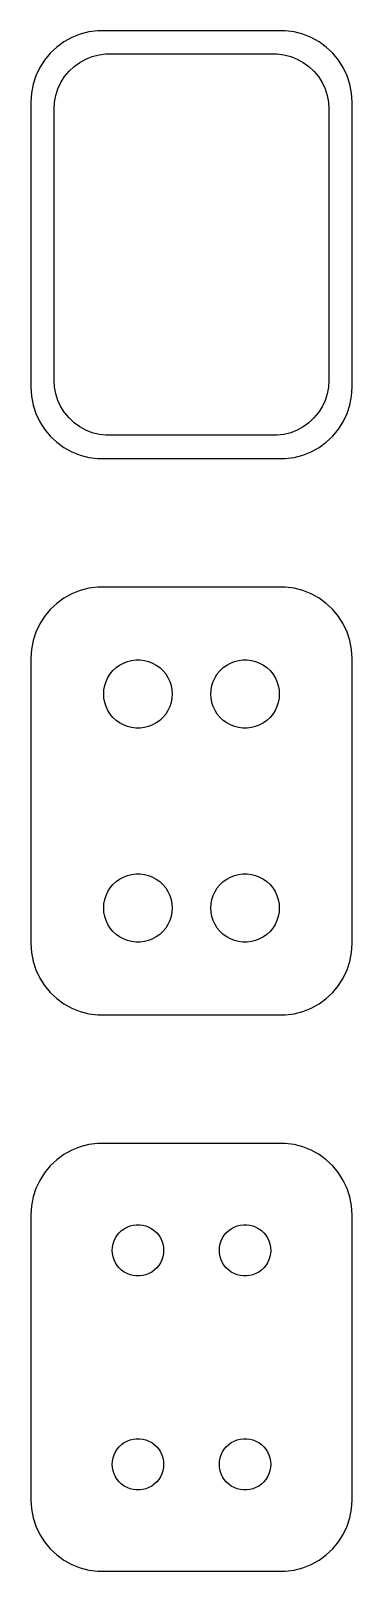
# Model space of a CAD drawing. Header units: metres. Extents: x -11 to 11, y 63 to 171.
import ezdxf

# ---------------------------------------------------------------- set-up
doc = ezdxf.new("R2010")
doc.units = ezdxf.units.M

msp = doc.modelspace()

# ---------------------------------------------------------------- linework, layer by layer
for p, q in [((-7.79507, 170.755), (-8.37889, 170.524)), ((-7.1869, 170.911), (-7.79507, 170.755)), ((-6.56395, 170.99), (-7.1869, 170.911)), ((6.56395, 170.99), (-6.56395, 170.99)), ((7.1869, 170.911), (6.56395, 170.99)), ((7.79507, 170.755), (7.1869, 170.911)), ((8.37889, 170.524), (7.79507, 170.755)), ((-9.43712, 169.853), (-9.89484, 169.423)), ((-8.92912, 170.222), (-9.43712, 169.853)), ((-8.37889, 170.524), (-8.92912, 170.222)), ((8.92912, 170.222), (8.37889, 170.524)), ((9.43712, 169.853), (8.92912, 170.222)), ((9.89484, 169.423), (9.43712, 169.853)), ((-10.2951, 168.939), (-10.6315, 168.409)), ((-9.89484, 169.423), (-10.2951, 168.939)), ((-8.57301, 168.151), (-8.21851, 168.484)), ((-8.21851, 168.484), (-7.82506, 168.77)), ((-7.82506, 168.77), (-7.39888, 169.004)), ((-7.39888, 169.004), (-6.9467, 169.183)), ((-6.9467, 169.183), (-6.47565, 169.304)), ((-6.47565, 169.304), (-5.99316, 169.365)), ((-5.99316, 169.365), (5.99316, 169.365)), ((5.99316, 169.365), (6.47565, 169.304)), ((6.47565, 169.304), (6.9467, 169.183)), ((6.9467, 169.183), (7.39888, 169.004)), ((7.39888, 169.004), (7.82506, 168.77)), ((7.82506, 168.77), (8.21851, 168.484)), ((8.21851, 168.484), (8.57301, 168.151)), ((10.2951, 168.939), (9.89484, 169.423)), ((10.6315, 168.409), (10.2951, 168.939)), ((-10.8989, 167.841), (-11.0929, 167.243)), ((-10.6315, 168.409), (-10.8989, 167.841)), ((-9.1436, 167.366), (-8.88301, 167.776)), ((-8.88301, 167.776), (-8.57301, 168.151)), ((8.57301, 168.151), (8.88301, 167.776)), ((8.88301, 167.776), (9.1436, 167.366)), ((10.8989, 167.841), (10.6315, 168.409)), ((11.0929, 167.243), (10.8989, 167.841)), ((-11.2106, 166.627), (-11.25, 166)), ((-11.0929, 167.243), (-11.2106, 166.627)), ((-9.59209, 165.985), (-9.50096, 166.463)), ((-9.50096, 166.463), (-9.35068, 166.926)), ((-9.35068, 166.926), (-9.1436, 167.366)), ((9.1436, 167.366), (9.35068, 166.926)), ((9.35068, 166.926), (9.50096, 166.463)), ((9.50096, 166.463), (9.59209, 165.985)), ((11.2106, 166.627), (11.0929, 167.243)), ((11.25, 166), (11.2106, 166.627)), ((-11.25, 166), (-11.25, 146)), ((-9.62262, 165.5), (-9.59209, 165.985)), ((-9.62262, 146.5), (-9.62262, 165.5)), ((9.59209, 165.985), (9.62262, 165.5)), ((9.62262, 165.5), (9.62262, 146.5)), ((11.25, 146), (11.25, 166)), ((-11.25, 146), (-11.2106, 145.373)), ((-9.59209, 146.015), (-9.62262, 146.5)), ((-9.50096, 145.537), (-9.59209, 146.015)), ((9.59209, 146.015), (9.50096, 145.537)), ((9.62262, 146.5), (9.59209, 146.015)), ((11.2106, 145.373), (11.25, 146)), ((-11.2106, 145.373), (-11.0929, 144.757)), ((-11.0929, 144.757), (-10.8989, 144.159)), ((-9.35068, 145.074), (-9.50096, 145.537)), ((-9.1436, 144.634), (-9.35068, 145.074)), ((9.35068, 145.074), (9.1436, 144.634)), ((9.50096, 145.537), (9.35068, 145.074)), ((10.8989, 144.159), (11.0929, 144.757)), ((11.0929, 144.757), (11.2106, 145.373)), ((-10.8989, 144.159), (-10.6315, 143.591)), ((-8.88301, 144.224), (-9.1436, 144.634)), ((-8.57301, 143.849), (-8.88301, 144.224)), ((-8.21851, 143.516), (-8.57301, 143.849)), ((8.57301, 143.849), (8.21851, 143.516)), ((8.88301, 144.224), (8.57301, 143.849)), ((9.1436, 144.634), (8.88301, 144.224)), ((10.6315, 143.591), (10.8989, 144.159)), ((-10.6315, 143.591), (-10.2951, 143.061)), ((-10.2951, 143.061), (-9.89484, 142.577)), ((-9.89484, 142.577), (-9.43712, 142.147)), ((-7.82506, 143.23), (-8.21851, 143.516)), ((-7.39888, 142.996), (-7.82506, 143.23)), ((-6.9467, 142.817), (-7.39888, 142.996)), ((-6.47565, 142.696), (-6.9467, 142.817)), ((-5.99316, 142.635), (-6.47565, 142.696)), ((5.99316, 142.635), (-5.99316, 142.635)), ((6.47565, 142.696), (5.99316, 142.635)), ((6.9467, 142.817), (6.47565, 142.696)), ((7.39888, 142.996), (6.9467, 142.817)), ((7.82506, 143.23), (7.39888, 142.996)), ((8.21851, 143.516), (7.82506, 143.23)), ((9.43712, 142.147), (9.89484, 142.577)), ((9.89484, 142.577), (10.2951, 143.061)), ((10.2951, 143.061), (10.6315, 143.591)), ((-9.43712, 142.147), (-8.92912, 141.778)), ((-8.92912, 141.778), (-8.37889, 141.476)), ((-8.37889, 141.476), (-7.79507, 141.245)), ((7.79507, 141.245), (8.37889, 141.476)), ((8.37889, 141.476), (8.92912, 141.778)), ((8.92912, 141.778), (9.43712, 142.147)), ((-7.79507, 141.245), (-7.1869, 141.089)), ((-7.1869, 141.089), (-6.56395, 141.01)), ((-6.56395, 141.01), (6.56395, 141.01)), ((6.56395, 141.01), (7.1869, 141.089)), ((7.1869, 141.089), (7.79507, 141.245)), ((-7.79507, 131.755), (-8.37889, 131.524)), ((-7.1869, 131.911), (-7.79507, 131.755)), ((-6.56395, 131.99), (-7.1869, 131.911)), ((6.56395, 131.99), (-6.56395, 131.99)), ((7.1869, 131.911), (6.56395, 131.99)), ((7.79507, 131.755), (7.1869, 131.911)), ((8.37889, 131.524), (7.79507, 131.755)), ((-9.43712, 130.853), (-9.89484, 130.423)), ((-8.92912, 131.222), (-9.43712, 130.853)), ((-8.37889, 131.524), (-8.92912, 131.222)), ((8.92912, 131.222), (8.37889, 131.524)), ((9.43712, 130.853), (8.92912, 131.222)), ((9.89484, 130.423), (9.43712, 130.853)), ((-10.2951, 129.939), (-10.6315, 129.409)), ((-9.89484, 130.423), (-10.2951, 129.939)), ((10.2951, 129.939), (9.89484, 130.423)), ((10.6315, 129.409), (10.2951, 129.939)), ((-10.8989, 128.841), (-11.0929, 128.243)), ((-10.6315, 129.409), (-10.8989, 128.841)), ((10.8989, 128.841), (10.6315, 129.409)), ((11.0929, 128.243), (10.8989, 128.841)), ((-11.2106, 127.627), (-11.25, 127)), ((-11.0929, 128.243), (-11.2106, 127.627)), ((11.2106, 127.627), (11.0929, 128.243)), ((11.25, 127), (11.2106, 127.627)), ((-11.25, 127), (-11.25, 107)), ((-5.49951, 126.143), (-5.27982, 126.349)), ((-5.27982, 126.349), (-5.03598, 126.526)), ((-5.03598, 126.526), (-4.77187, 126.672)), ((-4.77187, 126.672), (-4.49164, 126.783)), ((-4.49164, 126.783), (-4.19971, 126.857)), ((-4.19971, 126.857), (-3.9007, 126.895)), ((-3.9007, 126.895), (-3.59929, 126.895)), ((-3.59929, 126.895), (-3.30028, 126.857)), ((-3.30028, 126.857), (-3.00835, 126.783)), ((-3.00835, 126.783), (-2.72812, 126.672)), ((-2.72812, 126.672), (-2.464, 126.526)), ((-2.464, 126.526), (-2.22017, 126.349)), ((-2.22017, 126.349), (-2.00047, 126.143)), ((2.00047, 126.143), (2.22017, 126.349)), ((2.22017, 126.349), (2.464, 126.526)), ((2.464, 126.526), (2.72812, 126.672)), ((2.72812, 126.672), (3.00835, 126.783)), ((3.00835, 126.783), (3.30028, 126.857)), ((3.30028, 126.857), (3.59929, 126.895)), ((3.59929, 126.895), (3.9007, 126.895)), ((3.9007, 126.895), (4.19971, 126.857)), ((4.19971, 126.857), (4.49164, 126.783)), ((4.49164, 126.783), (4.77187, 126.672)), ((4.77187, 126.672), (5.03598, 126.526)), ((5.03598, 126.526), (5.27982, 126.349)), ((5.27982, 126.349), (5.49951, 126.143)), ((11.25, 107), (11.25, 127)), ((-6.07458, 125.097), (-5.98146, 125.383)), ((-5.98146, 125.383), (-5.85313, 125.656)), ((-5.85313, 125.656), (-5.69164, 125.911)), ((-5.69164, 125.911), (-5.49951, 126.143)), ((-2.00047, 126.143), (-1.80835, 125.911)), ((-1.80835, 125.911), (-1.64685, 125.656)), ((-1.64685, 125.656), (-1.51852, 125.383)), ((-1.51852, 125.383), (-1.4254, 125.097)), ((1.4254, 125.097), (1.51852, 125.383)), ((1.51852, 125.383), (1.64685, 125.656)), ((1.64685, 125.656), (1.80835, 125.911)), ((1.80835, 125.911), (2.00047, 126.143)), ((5.49951, 126.143), (5.69164, 125.911)), ((5.69164, 125.911), (5.85313, 125.656)), ((5.85313, 125.656), (5.98146, 125.383)), ((5.98146, 125.383), (6.07458, 125.097)), ((-6.14999, 124.5), (-6.13107, 124.801)), ((-6.13107, 124.199), (-6.14999, 124.5)), ((-6.13107, 124.801), (-6.07458, 125.097)), ((-6.07458, 123.903), (-6.13107, 124.199)), ((-1.4254, 125.097), (-1.36891, 124.801)), ((-1.36891, 124.199), (-1.4254, 123.903)), ((-1.36891, 124.801), (-1.34999, 124.5)), ((-1.34999, 124.5), (-1.36891, 124.199)), ((1.34999, 124.5), (1.36891, 124.801)), ((1.36891, 124.199), (1.34999, 124.5)), ((1.36891, 124.801), (1.4254, 125.097)), ((1.4254, 123.903), (1.36891, 124.199)), ((6.07458, 125.097), (6.13107, 124.801)), ((6.13107, 124.199), (6.07458, 123.903)), ((6.13107, 124.801), (6.14999, 124.5)), ((6.14999, 124.5), (6.13107, 124.199)), ((-5.98146, 123.617), (-6.07458, 123.903)), ((-5.85313, 123.344), (-5.98146, 123.617)), ((-5.69164, 123.089), (-5.85313, 123.344)), ((-1.64685, 123.344), (-1.80835, 123.089)), ((-1.51852, 123.617), (-1.64685, 123.344)), ((-1.4254, 123.903), (-1.51852, 123.617)), ((1.51852, 123.617), (1.4254, 123.903)), ((1.64685, 123.344), (1.51852, 123.617)), ((1.80835, 123.089), (1.64685, 123.344)), ((5.85313, 123.344), (5.69164, 123.089)), ((5.98146, 123.617), (5.85313, 123.344)), ((6.07458, 123.903), (5.98146, 123.617)), ((-5.49951, 122.857), (-5.69164, 123.089)), ((-5.27982, 122.651), (-5.49951, 122.857)), ((-5.03598, 122.474), (-5.27982, 122.651)), ((-4.77187, 122.328), (-5.03598, 122.474)), ((-4.49164, 122.217), (-4.77187, 122.328)), ((-4.19971, 122.143), (-4.49164, 122.217)), ((-3.9007, 122.105), (-4.19971, 122.143)), ((-3.59929, 122.105), (-3.9007, 122.105)), ((-3.30028, 122.143), (-3.59929, 122.105)), ((-3.00835, 122.217), (-3.30028, 122.143)), ((-2.72812, 122.328), (-3.00835, 122.217)), ((-2.464, 122.474), (-2.72812, 122.328)), ((-2.22017, 122.651), (-2.464, 122.474)), ((-2.00047, 122.857), (-2.22017, 122.651)), ((-1.80835, 123.089), (-2.00047, 122.857)), ((2.00047, 122.857), (1.80835, 123.089)), ((2.22017, 122.651), (2.00047, 122.857)), ((2.464, 122.474), (2.22017, 122.651)), ((2.72812, 122.328), (2.464, 122.474)), ((3.00835, 122.217), (2.72812, 122.328)), ((3.30028, 122.143), (3.00835, 122.217)), ((3.59929, 122.105), (3.30028, 122.143)), ((3.9007, 122.105), (3.59929, 122.105)), ((4.19971, 122.143), (3.9007, 122.105)), ((4.49164, 122.217), (4.19971, 122.143)), ((4.77187, 122.328), (4.49164, 122.217)), ((5.03598, 122.474), (4.77187, 122.328)), ((5.27982, 122.651), (5.03598, 122.474)), ((5.49951, 122.857), (5.27982, 122.651)), ((5.69164, 123.089), (5.49951, 122.857)), ((-5.49951, 111.143), (-5.27982, 111.349)), ((-5.27982, 111.349), (-5.03598, 111.526)), ((-5.03598, 111.526), (-4.77187, 111.672)), ((-4.77187, 111.672), (-4.49164, 111.783)), ((-4.49164, 111.783), (-4.19971, 111.857)), ((-4.19971, 111.857), (-3.9007, 111.895)), ((-3.9007, 111.895), (-3.59929, 111.895)), ((-3.59929, 111.895), (-3.30028, 111.857)), ((-3.30028, 111.857), (-3.00835, 111.783)), ((-3.00835, 111.783), (-2.72812, 111.672)), ((-2.72812, 111.672), (-2.464, 111.526)), ((-2.464, 111.526), (-2.22017, 111.349)), ((-2.22017, 111.349), (-2.00047, 111.143)), ((2.00047, 111.143), (2.22017, 111.349)), ((2.22017, 111.349), (2.464, 111.526)), ((2.464, 111.526), (2.72812, 111.672)), ((2.72812, 111.672), (3.00835, 111.783)), ((3.00835, 111.783), (3.30028, 111.857)), ((3.30028, 111.857), (3.59929, 111.895)), ((3.59929, 111.895), (3.9007, 111.895)), ((3.9007, 111.895), (4.19971, 111.857)), ((4.19971, 111.857), (4.49164, 111.783)), ((4.49164, 111.783), (4.77187, 111.672)), ((4.77187, 111.672), (5.03598, 111.526)), ((5.03598, 111.526), (5.27982, 111.349)), ((5.27982, 111.349), (5.49951, 111.143)), ((-6.07458, 110.097), (-5.98146, 110.383)), ((-5.98146, 110.383), (-5.85313, 110.656)), ((-5.85313, 110.656), (-5.69164, 110.911)), ((-5.69164, 110.911), (-5.49951, 111.143)), ((-2.00047, 111.143), (-1.80835, 110.911)), ((-1.80835, 110.911), (-1.64685, 110.656)), ((-1.64685, 110.656), (-1.51852, 110.383)), ((-1.51852, 110.383), (-1.4254, 110.097)), ((1.4254, 110.097), (1.51852, 110.383)), ((1.51852, 110.383), (1.64685, 110.656)), ((1.64685, 110.656), (1.80835, 110.911)), ((1.80835, 110.911), (2.00047, 111.143)), ((5.49951, 111.143), (5.69164, 110.911)), ((5.69164, 110.911), (5.85313, 110.656)), ((5.85313, 110.656), (5.98146, 110.383)), ((5.98146, 110.383), (6.07458, 110.097)), ((-6.14999, 109.5), (-6.13107, 109.801)), ((-6.13107, 109.199), (-6.14999, 109.5)), ((-6.13107, 109.801), (-6.07458, 110.097)), ((-6.07458, 108.903), (-6.13107, 109.199)), ((-1.4254, 110.097), (-1.36891, 109.801)), ((-1.36891, 109.199), (-1.4254, 108.903)), ((-1.36891, 109.801), (-1.34999, 109.5)), ((-1.34999, 109.5), (-1.36891, 109.199)), ((1.34999, 109.5), (1.36891, 109.801)), ((1.36891, 109.199), (1.34999, 109.5)), ((1.36891, 109.801), (1.4254, 110.097)), ((1.4254, 108.903), (1.36891, 109.199)), ((6.07458, 110.097), (6.13107, 109.801)), ((6.13107, 109.199), (6.07458, 108.903)), ((6.13107, 109.801), (6.14999, 109.5)), ((6.14999, 109.5), (6.13107, 109.199)), ((-5.98146, 108.617), (-6.07458, 108.903)), ((-5.85313, 108.344), (-5.98146, 108.617)), ((-5.69164, 108.089), (-5.85313, 108.344)), ((-5.49951, 107.857), (-5.69164, 108.089)), ((-1.80835, 108.089), (-2.00047, 107.857)), ((-1.64685, 108.344), (-1.80835, 108.089)), ((-1.51852, 108.617), (-1.64685, 108.344)), ((-1.4254, 108.903), (-1.51852, 108.617)), ((1.51852, 108.617), (1.4254, 108.903)), ((1.64685, 108.344), (1.51852, 108.617)), ((1.80835, 108.089), (1.64685, 108.344)), ((2.00047, 107.857), (1.80835, 108.089)), ((5.69164, 108.089), (5.49951, 107.857)), ((5.85313, 108.344), (5.69164, 108.089)), ((5.98146, 108.617), (5.85313, 108.344)), ((6.07458, 108.903), (5.98146, 108.617)), ((-11.25, 107), (-11.2106, 106.373)), ((-5.27982, 107.651), (-5.49951, 107.857)), ((-5.03598, 107.474), (-5.27982, 107.651)), ((-4.77187, 107.328), (-5.03598, 107.474)), ((-4.49164, 107.217), (-4.77187, 107.328)), ((-4.19971, 107.143), (-4.49164, 107.217)), ((-3.9007, 107.105), (-4.19971, 107.143)), ((-3.59929, 107.105), (-3.9007, 107.105)), ((-3.30028, 107.143), (-3.59929, 107.105)), ((-3.00835, 107.217), (-3.30028, 107.143)), ((-2.72812, 107.328), (-3.00835, 107.217)), ((-2.464, 107.474), (-2.72812, 107.328)), ((-2.22017, 107.651), (-2.464, 107.474)), ((-2.00047, 107.857), (-2.22017, 107.651)), ((2.22017, 107.651), (2.00047, 107.857)), ((2.464, 107.474), (2.22017, 107.651)), ((2.72812, 107.328), (2.464, 107.474)), ((3.00835, 107.217), (2.72812, 107.328)), ((3.30028, 107.143), (3.00835, 107.217)), ((3.59929, 107.105), (3.30028, 107.143)), ((3.9007, 107.105), (3.59929, 107.105)), ((4.19971, 107.143), (3.9007, 107.105)), ((4.49164, 107.217), (4.19971, 107.143)), ((4.77187, 107.328), (4.49164, 107.217)), ((5.03598, 107.474), (4.77187, 107.328)), ((5.27982, 107.651), (5.03598, 107.474)), ((5.49951, 107.857), (5.27982, 107.651)), ((11.2106, 106.373), (11.25, 107)), ((-11.2106, 106.373), (-11.0929, 105.757)), ((11.0929, 105.757), (11.2106, 106.373)), ((-11.0929, 105.757), (-10.8989, 105.159)), ((-10.8989, 105.159), (-10.6315, 104.591)), ((10.6315, 104.591), (10.8989, 105.159)), ((10.8989, 105.159), (11.0929, 105.757)), ((-10.6315, 104.591), (-10.2951, 104.061)), ((-10.2951, 104.061), (-9.89484, 103.577)), ((9.89484, 103.577), (10.2951, 104.061)), ((10.2951, 104.061), (10.6315, 104.591)), ((-9.89484, 103.577), (-9.43712, 103.147)), ((-9.43712, 103.147), (-8.92912, 102.778)), ((-8.92912, 102.778), (-8.37889, 102.476)), ((8.37889, 102.476), (8.92912, 102.778)), ((8.92912, 102.778), (9.43712, 103.147)), ((9.43712, 103.147), (9.89484, 103.577)), ((-8.37889, 102.476), (-7.79507, 102.245)), ((-7.79507, 102.245), (-7.1869, 102.089)), ((-7.1869, 102.089), (-6.56395, 102.01)), ((-6.56395, 102.01), (6.56395, 102.01)), ((6.56395, 102.01), (7.1869, 102.089)), ((7.1869, 102.089), (7.79507, 102.245)), ((7.79507, 102.245), (8.37889, 102.476)), ((-7.1869, 92.9114), (-7.79507, 92.7553)), ((-6.56395, 92.9901), (-7.1869, 92.9114)), ((6.56395, 92.9901), (-6.56395, 92.9901)), ((7.1869, 92.9114), (6.56395, 92.9901)), ((7.79507, 92.7553), (7.1869, 92.9114)), ((-9.43712, 91.8526), (-9.89484, 91.4227)), ((-8.92912, 92.2216), (-9.43712, 91.8526)), ((-8.37889, 92.5241), (-8.92912, 92.2216)), ((-7.79507, 92.7553), (-8.37889, 92.5241)), ((8.37889, 92.5241), (7.79507, 92.7553)), ((8.92912, 92.2216), (8.37889, 92.5241)), ((9.43712, 91.8526), (8.92912, 92.2216)), ((9.89484, 91.4227), (9.43712, 91.8526)), ((-10.2951, 90.9389), (-10.6315, 90.4088)), ((-9.89484, 91.4227), (-10.2951, 90.9389)), ((10.2951, 90.9389), (9.89484, 91.4227)), ((10.6315, 90.4088), (10.2951, 90.9389)), ((-10.8989, 89.8406), (-11.0929, 89.2434)), ((-10.6315, 90.4088), (-10.8989, 89.8406)), ((10.8989, 89.8406), (10.6315, 90.4088)), ((11.0929, 89.2434), (10.8989, 89.8406)), ((-11.2106, 88.6267), (-11.25, 88)), ((-11.0929, 89.2434), (-11.2106, 88.6267)), ((11.2106, 88.6267), (11.0929, 89.2434)), ((11.25, 88), (11.2106, 88.6267)), ((-11.25, 88), (-11.25, 68)), ((11.25, 68), (11.25, 88)), ((-5.32735, 86.3671), (-5.20622, 86.558)), ((-5.20622, 86.558), (-5.06213, 86.7322)), ((-5.06213, 86.7322), (-4.89735, 86.8869)), ((-4.89735, 86.8869), (-4.71448, 87.0198)), ((-4.71448, 87.0198), (-4.51639, 87.1287)), ((-4.51639, 87.1287), (-4.30623, 87.2119)), ((-4.30623, 87.2119), (-4.08728, 87.2681)), ((-4.08728, 87.2681), (-3.86302, 87.2964)), ((-3.86302, 87.2964), (-3.63696, 87.2964)), ((-3.63696, 87.2964), (-3.4127, 87.2681)), ((-3.4127, 87.2681), (-3.19376, 87.2119)), ((-3.19376, 87.2119), (-2.9836, 87.1287)), ((-2.9836, 87.1287), (-2.78551, 87.0198)), ((-2.78551, 87.0198), (-2.60263, 86.8869)), ((-2.60263, 86.8869), (-2.43785, 86.7322)), ((-2.43785, 86.7322), (-2.29376, 86.558)), ((-2.29376, 86.558), (-2.17264, 86.3671)), ((2.17264, 86.3671), (2.29376, 86.558)), ((2.29376, 86.558), (2.43785, 86.7322)), ((2.43785, 86.7322), (2.60263, 86.8869)), ((2.60263, 86.8869), (2.78551, 87.0198)), ((2.78551, 87.0198), (2.9836, 87.1287)), ((2.9836, 87.1287), (3.19376, 87.2119)), ((3.19376, 87.2119), (3.4127, 87.2681)), ((3.4127, 87.2681), (3.63696, 87.2964)), ((3.63696, 87.2964), (3.86302, 87.2964)), ((3.86302, 87.2964), (4.08728, 87.2681)), ((4.08728, 87.2681), (4.30623, 87.2119)), ((4.30623, 87.2119), (4.51639, 87.1287)), ((4.51639, 87.1287), (4.71448, 87.0198)), ((4.71448, 87.0198), (4.89735, 86.8869)), ((4.89735, 86.8869), (5.06213, 86.7322)), ((5.06213, 86.7322), (5.20622, 86.558)), ((5.20622, 86.558), (5.32735, 86.3671)), ((-5.54999, 85.5), (-5.5358, 85.7256)), ((-5.5358, 85.2744), (-5.54999, 85.5)), ((-5.5358, 85.7256), (-5.49344, 85.9476)), ((-5.49344, 85.9476), (-5.42358, 86.1626)), ((-5.42358, 86.1626), (-5.32735, 86.3671)), ((-2.17264, 86.3671), (-2.0764, 86.1626)), ((-2.0764, 86.1626), (-2.00655, 85.9476)), ((-2.00655, 85.9476), (-1.96419, 85.7256)), ((-1.96419, 85.7256), (-1.95, 85.5)), ((-1.95, 85.5), (-1.96419, 85.2744)), ((1.95, 85.5), (1.96419, 85.7256)), ((1.96419, 85.2744), (1.95, 85.5)), ((1.96419, 85.7256), (2.00655, 85.9476)), ((2.00655, 85.9476), (2.0764, 86.1626)), ((2.0764, 86.1626), (2.17264, 86.3671)), ((5.32735, 86.3671), (5.42358, 86.1626)), ((5.42358, 86.1626), (5.49344, 85.9476)), ((5.49344, 85.9476), (5.5358, 85.7256)), ((5.5358, 85.7256), (5.54999, 85.5)), ((5.54999, 85.5), (5.5358, 85.2744)), ((-5.49344, 85.0524), (-5.5358, 85.2744)), ((-5.42358, 84.8374), (-5.49344, 85.0524)), ((-5.32735, 84.6328), (-5.42358, 84.8374)), ((-5.20622, 84.442), (-5.32735, 84.6328)), ((-5.06213, 84.2678), (-5.20622, 84.442)), ((-4.89735, 84.1131), (-5.06213, 84.2678)), ((-2.43785, 84.2678), (-2.60263, 84.1131)), ((-2.29376, 84.442), (-2.43785, 84.2678)), ((-2.17264, 84.6328), (-2.29376, 84.442)), ((-2.0764, 84.8374), (-2.17264, 84.6328)), ((-2.00655, 85.0524), (-2.0764, 84.8374)), ((-1.96419, 85.2744), (-2.00655, 85.0524)), ((2.00655, 85.0524), (1.96419, 85.2744)), ((2.0764, 84.8374), (2.00655, 85.0524)), ((2.17264, 84.6328), (2.0764, 84.8374)), ((2.29376, 84.442), (2.17264, 84.6328)), ((2.43785, 84.2678), (2.29376, 84.442)), ((2.60263, 84.1131), (2.43785, 84.2678)), ((5.06213, 84.2678), (4.89735, 84.1131)), ((5.20622, 84.442), (5.06213, 84.2678)), ((5.32735, 84.6328), (5.20622, 84.442)), ((5.42358, 84.8374), (5.32735, 84.6328)), ((5.49344, 85.0524), (5.42358, 84.8374)), ((5.5358, 85.2744), (5.49344, 85.0524)), ((-4.71448, 83.9802), (-4.89735, 84.1131)), ((-4.51639, 83.8713), (-4.71448, 83.9802)), ((-4.30623, 83.7881), (-4.51639, 83.8713)), ((-4.08728, 83.7319), (-4.30623, 83.7881)), ((-3.86302, 83.7036), (-4.08728, 83.7319)), ((-3.63696, 83.7036), (-3.86302, 83.7036)), ((-3.4127, 83.7319), (-3.63696, 83.7036)), ((-3.19376, 83.7881), (-3.4127, 83.7319)), ((-2.9836, 83.8713), (-3.19376, 83.7881)), ((-2.78551, 83.9802), (-2.9836, 83.8713)), ((-2.60263, 84.1131), (-2.78551, 83.9802)), ((2.78551, 83.9802), (2.60263, 84.1131)), ((2.9836, 83.8713), (2.78551, 83.9802)), ((3.19376, 83.7881), (2.9836, 83.8713)), ((3.4127, 83.7319), (3.19376, 83.7881)), ((3.63696, 83.7036), (3.4127, 83.7319)), ((3.86302, 83.7036), (3.63696, 83.7036)), ((4.08728, 83.7319), (3.86302, 83.7036)), ((4.30623, 83.7881), (4.08728, 83.7319)), ((4.51639, 83.8713), (4.30623, 83.7881)), ((4.71448, 83.9802), (4.51639, 83.8713)), ((4.89735, 84.1131), (4.71448, 83.9802)), ((-5.42358, 71.1626), (-5.32735, 71.3672)), ((-5.32735, 71.3672), (-5.20622, 71.558)), ((-5.20622, 71.558), (-5.06213, 71.7322)), ((-5.06213, 71.7322), (-4.89735, 71.8869)), ((-4.89735, 71.8869), (-4.71448, 72.0198)), ((-4.71448, 72.0198), (-4.51639, 72.1287)), ((-4.51639, 72.1287), (-4.30623, 72.2119)), ((-4.30623, 72.2119), (-4.08728, 72.2681)), ((-4.08728, 72.2681), (-3.86302, 72.2964)), ((-3.86302, 72.2964), (-3.63696, 72.2964)), ((-3.63696, 72.2964), (-3.4127, 72.2681)), ((-3.4127, 72.2681), (-3.19376, 72.2119)), ((-3.19376, 72.2119), (-2.9836, 72.1287)), ((-2.9836, 72.1287), (-2.78551, 72.0198)), ((-2.78551, 72.0198), (-2.60263, 71.8869)), ((-2.60263, 71.8869), (-2.43785, 71.7322)), ((-2.43785, 71.7322), (-2.29376, 71.558)), ((-2.29376, 71.558), (-2.17264, 71.3672)), ((-2.17264, 71.3672), (-2.0764, 71.1626)), ((2.0764, 71.1626), (2.17264, 71.3672)), ((2.17264, 71.3672), (2.29376, 71.558)), ((2.29376, 71.558), (2.43785, 71.7322)), ((2.43785, 71.7322), (2.60263, 71.8869)), ((2.60263, 71.8869), (2.78551, 72.0198)), ((2.78551, 72.0198), (2.9836, 72.1287)), ((2.9836, 72.1287), (3.19376, 72.2119)), ((3.19376, 72.2119), (3.4127, 72.2681)), ((3.4127, 72.2681), (3.63696, 72.2964)), ((3.63696, 72.2964), (3.86302, 72.2964)), ((3.86302, 72.2964), (4.08728, 72.2681)), ((4.08728, 72.2681), (4.30623, 72.2119)), ((4.30623, 72.2119), (4.51639, 72.1287)), ((4.51639, 72.1287), (4.71448, 72.0198)), ((4.71448, 72.0198), (4.89735, 71.8869)), ((4.89735, 71.8869), (5.06213, 71.7322)), ((5.06213, 71.7322), (5.20622, 71.558)), ((5.20622, 71.558), (5.32735, 71.3672)), ((5.32735, 71.3672), (5.42358, 71.1626)), ((-5.54999, 70.5), (-5.5358, 70.7256)), ((-5.5358, 70.2744), (-5.54999, 70.5)), ((-5.5358, 70.7256), (-5.49344, 70.9476)), ((-5.49344, 70.0524), (-5.5358, 70.2744)), ((-5.49344, 70.9476), (-5.42358, 71.1626)), ((-2.0764, 71.1626), (-2.00655, 70.9476)), ((-2.00655, 70.9476), (-1.96419, 70.7256)), ((-1.96419, 70.2744), (-2.00655, 70.0524)), ((-1.96419, 70.7256), (-1.95, 70.5)), ((-1.95, 70.5), (-1.96419, 70.2744)), ((1.95, 70.5), (1.96419, 70.7256)), ((1.96419, 70.2744), (1.95, 70.5)), ((1.96419, 70.7256), (2.00655, 70.9476)), ((2.00655, 70.0524), (1.96419, 70.2744)), ((2.00655, 70.9476), (2.0764, 71.1626)), ((5.42358, 71.1626), (5.49344, 70.9476)), ((5.49344, 70.9476), (5.5358, 70.7256)), ((5.5358, 70.2744), (5.49344, 70.0524)), ((5.5358, 70.7256), (5.54999, 70.5)), ((5.54999, 70.5), (5.5358, 70.2744)), ((-5.42358, 69.8374), (-5.49344, 70.0524)), ((-5.32735, 69.6329), (-5.42358, 69.8374)), ((-5.20622, 69.442), (-5.32735, 69.6329)), ((-5.06213, 69.2678), (-5.20622, 69.442)), ((-4.89735, 69.1131), (-5.06213, 69.2678)), ((-4.71448, 68.9802), (-4.89735, 69.1131)), ((-2.60263, 69.1131), (-2.78551, 68.9802)), ((-2.43785, 69.2678), (-2.60263, 69.1131)), ((-2.29376, 69.442), (-2.43785, 69.2678)), ((-2.17264, 69.6329), (-2.29376, 69.442)), ((-2.0764, 69.8374), (-2.17264, 69.6329)), ((-2.00655, 70.0524), (-2.0764, 69.8374)), ((2.0764, 69.8374), (2.00655, 70.0524)), ((2.17264, 69.6329), (2.0764, 69.8374)), ((2.29376, 69.442), (2.17264, 69.6329)), ((2.43785, 69.2678), (2.29376, 69.442)), ((2.60263, 69.1131), (2.43785, 69.2678)), ((2.78551, 68.9802), (2.60263, 69.1131)), ((4.89735, 69.1131), (4.71448, 68.9802)), ((5.06213, 69.2678), (4.89735, 69.1131)), ((5.20622, 69.442), (5.06213, 69.2678)), ((5.32735, 69.6329), (5.20622, 69.442)), ((5.42358, 69.8374), (5.32735, 69.6329)), ((5.49344, 70.0524), (5.42358, 69.8374)), ((-4.51639, 68.8713), (-4.71448, 68.9802)), ((-4.30623, 68.7881), (-4.51639, 68.8713)), ((-4.08728, 68.7319), (-4.30623, 68.7881)), ((-3.86302, 68.7036), (-4.08728, 68.7319)), ((-3.63696, 68.7036), (-3.86302, 68.7036)), ((-3.4127, 68.7319), (-3.63696, 68.7036)), ((-3.19376, 68.7881), (-3.4127, 68.7319)), ((-2.9836, 68.8713), (-3.19376, 68.7881)), ((-2.78551, 68.9802), (-2.9836, 68.8713)), ((2.9836, 68.8713), (2.78551, 68.9802)), ((3.19376, 68.7881), (2.9836, 68.8713)), ((3.4127, 68.7319), (3.19376, 68.7881)), ((3.63696, 68.7036), (3.4127, 68.7319)), ((3.86302, 68.7036), (3.63696, 68.7036)), ((4.08728, 68.7319), (3.86302, 68.7036)), ((4.30623, 68.7881), (4.08728, 68.7319)), ((4.51639, 68.8713), (4.30623, 68.7881)), ((4.71448, 68.9802), (4.51639, 68.8713)), ((-11.25, 68), (-11.2106, 67.3733)), ((-11.2106, 67.3733), (-11.0929, 66.7566)), ((11.0929, 66.7566), (11.2106, 67.3733)), ((11.2106, 67.3733), (11.25, 68)), ((-11.0929, 66.7566), (-10.8989, 66.1594)), ((-10.8989, 66.1594), (-10.6315, 65.5912)), ((10.6315, 65.5912), (10.8989, 66.1594)), ((10.8989, 66.1594), (11.0929, 66.7566)), ((-10.6315, 65.5912), (-10.2951, 65.0611)), ((-10.2951, 65.0611), (-9.89484, 64.5773)), ((9.89484, 64.5773), (10.2951, 65.0611)), ((10.2951, 65.0611), (10.6315, 65.5912)), ((-9.89484, 64.5773), (-9.43712, 64.1474)), ((-9.43712, 64.1474), (-8.92912, 63.7784)), ((-8.92912, 63.7784), (-8.37889, 63.4759)), ((8.37889, 63.4759), (8.92912, 63.7784)), ((8.92912, 63.7784), (9.43712, 64.1474)), ((9.43712, 64.1474), (9.89484, 64.5773)), ((-8.37889, 63.4759), (-7.79507, 63.2447)), ((-7.79507, 63.2447), (-7.1869, 63.0886)), ((-7.1869, 63.0886), (-6.56395, 63.0099)), ((-6.56395, 63.0099), (6.56395, 63.0099)), ((6.56395, 63.0099), (7.1869, 63.0886)), ((7.1869, 63.0886), (7.79507, 63.2447)), ((7.79507, 63.2447), (8.37889, 63.4759))]:
    msp.add_line(p, q)

doc.saveas('drawing.dxf')
